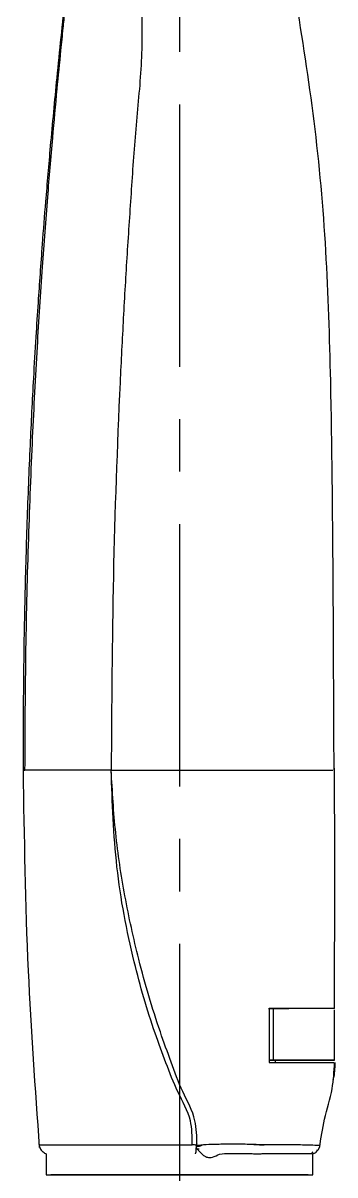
# Model space of a CAD drawing. Header units: millimetres. Extents: x 6110 to 6704, y -2661 to -1821.
# Drawn here: x 6574.06 to 6581.6, y -2219.08 to -2191.2 of the extents above; entities that cross this region are included whole.
import ezdxf

# ---------------------------------------------------------------- set-up
doc = ezdxf.new("R2010")
doc.units = ezdxf.units.MM
doc.header["$LTSCALE"] = 0.1
doc.linetypes.add('CENTERX2', pattern=[101.6, 63.5, -12.7, 12.7, -12.7])
doc.layers.get('0').update_dxf_attribs({"lineweight": 15})
doc.layers.add('CENTER', color=1, linetype='CENTERX2')

msp = doc.modelspace()

# ---------------------------------------------------------------- linework, layer by layer
at = {"linetype": 'Continuous', "lineweight": 25}
for p, q in [((6574.0674, -2209.2872), (6574.1072, -2209.2871)), ((6580.0096, -2215.0557), (6580.011, -2216.3557)), ((6580.1074, -2215.0557), (6580.1074, -2216.3057)), ((6581.5918, -2216.306), (6581.5918, -2215.0845)), ((6580.1074, -2216.3057), (6580.0099, -2216.3057)), ((6580.011, -2216.3057), (6580.1934, -2216.3057)), ((6580.011, -2216.3058), (6580.4736, -2216.3058)), ((6580.6222, -2216.3058), (6580.011, -2216.3058)), ((6580.1606, -2216.356), (6580.1606, -2216.3058)), ((6580.1606, -2216.3063), (6580.2581, -2216.3063)), ((6580.1934, -2216.3057), (6580.2061, -2216.3057)), ((6580.2314, -2216.3061), (6580.2314, -2216.3058)), ((6580.2314, -2216.3061), (6580.8094, -2216.3061)), ((6580.2997, -2216.3058), (6580.2997, -2216.306)), ((6580.8777, -2216.306), (6580.2997, -2216.306)), ((6581.1019, -2216.306), (6580.5288, -2216.306)), ((6580.5516, -2216.306), (6581.1247, -2216.306)), ((6580.6222, -2216.3058), (6580.6222, -2216.3058)), ((6581.1019, -2216.306), (6581.1019, -2216.306)), ((6581.1293, -2216.306), (6581.1293, -2216.3059)), ((6578.3154, -2218.456), (6578.2594, -2218.456)), ((6574.6168, -2218.5676), (6574.6168, -2219.081)), ((6581.0616, -2218.5239), (6581.0267, -2218.5674)), ((6581.0668, -2219.081), (6581.0668, -2218.5709)), ((6574.6168, -2219.081), (6581.0668, -2219.081))]:
    msp.add_line(p, q, dxfattribs=at)
at = {"linetype": 'Continuous', "lineweight": 25, "flags": 128}
for points in [[(6581.5918, -2215.056), (6581.5537, -2215.0559), (6581.4259, -2215.0559), (6581.2112, -2215.0558), (6580.9148, -2215.0557), (6580.5439, -2215.0557), (6580.1074, -2215.0557)], [(6580.1074, -2216.3057), (6580.5439, -2216.3057), (6580.9148, -2216.3057), (6581.2112, -2216.3058), (6581.426, -2216.3059), (6581.5537, -2216.3059), (6581.5915, -2216.306), (6581.5383, -2216.3061), (6581.3955, -2216.3061), (6581.1665, -2216.3062), (6580.8569, -2216.3063), (6580.4742, -2216.3063), (6580.1606, -2216.3064)], [(6580.8094, -2216.3061), (6580.7642, -2216.3061), (6580.708, -2216.3061), (6580.641, -2216.3061), (6580.5635, -2216.3062), (6580.4758, -2216.3062), (6580.3783, -2216.3062), (6580.2712, -2216.3062), (6580.1549, -2216.3062)], [(6580.2061, -2216.3057), (6580.6029, -2216.3057), (6580.9226, -2216.3058), (6581.1562, -2216.3059), (6581.2972, -2216.3059), (6581.3417, -2216.306), (6581.2885, -2216.3061), (6581.1389, -2216.3061), (6580.8973, -2216.3062), (6580.5703, -2216.3063), (6580.1671, -2216.3063), (6580.1606, -2216.3063)], [(6580.2997, -2216.306), (6580.3037, -2216.306), (6580.3041, -2216.306), (6580.3009, -2216.306), (6580.2941, -2216.306), (6580.2838, -2216.306), (6580.2698, -2216.3061), (6580.2524, -2216.3061), (6580.2314, -2216.3061)], [(6580.2581, -2216.3063), (6580.4224, -2216.3062), (6580.5714, -2216.3062), (6580.7043, -2216.3062), (6580.8201, -2216.3062), (6580.9184, -2216.3061), (6580.9984, -2216.3061), (6581.0597, -2216.3061), (6581.1019, -2216.306)], [(6580.4736, -2216.3058), (6580.5615, -2216.3059), (6580.6392, -2216.3059), (6580.7065, -2216.3059), (6580.763, -2216.3059), (6580.8085, -2216.3059), (6580.8428, -2216.3059), (6580.866, -2216.306), (6580.8777, -2216.306)], [(6581.1247, -2216.306), (6581.1284, -2216.306), (6581.1126, -2216.306), (6581.0775, -2216.3059), (6581.0232, -2216.3059), (6580.95, -2216.3059), (6580.8584, -2216.3059), (6580.7489, -2216.3058), (6580.6222, -2216.3058)], [(6581.2346, -2218.3722), (6581.2317, -2218.3715), (6581.18, -2218.3669), (6581.1145, -2218.3655), (6581.0186, -2218.3613), (6580.8589, -2218.3577), (6580.6738, -2218.3557), (6580.4084, -2218.3511), (6580.0484, -2218.3517), (6579.8864, -2218.3572), (6579.7717, -2218.3573), (6579.713, -2218.3545), (6579.6818, -2218.352), (6579.6516, -2218.3494), (6579.6451, -2218.349), (6579.6258, -2218.3477), (6579.5865, -2218.3451), (6579.511, -2218.341), (6579.422, -2218.3375), (6579.2615, -2218.3347), (6579.0697, -2218.3357), (6578.8944, -2218.3387), (6578.8504, -2218.3396), (6578.8468, -2218.3397), (6578.8452, -2218.3397), (6578.845, -2218.3397), (6578.8449, -2218.3397), (6578.8449, -2218.3397), (6578.8449, -2218.3397), (6578.8449, -2218.3397), (6578.8449, -2218.3397), (6578.7185, -2218.3426), (6578.4815, -2218.3482), (6578.419, -2218.3505), (6578.3883, -2218.3585), (6578.3584, -2218.3757), (6578.3402, -2218.3838), (6578.3175, -2218.389), (6578.3137, -2218.3896), (6578.2905, -2218.3899), (6578.2723, -2218.401), (6578.2663, -2218.3847), (6578.2505, -2218.3793), (6578.2482, -2218.3786), (6578.2474, -2218.3784), (6578.2468, -2218.3784), (6578.2463, -2218.3785), (6578.2461, -2218.3786), (6578.246, -2218.3788), (6578.246, -2218.3789), (6578.2461, -2218.3794), (6578.2463, -2218.3799), (6578.2468, -2218.3805), (6578.2493, -2218.3831), (6578.2527, -2218.386), (6578.2723, -2218.401)]]:
    msp.add_lwpolyline(points, dxfattribs=at)
at = {"linetype": 'Continuous', "lineweight": 25}
msp.add_arc((6580.5292, -2207.9251), 8.381, 269.99723, 270.15282, dxfattribs=at)
for points, knots in [([(6575.075, -2190.5656), (6575.0074, -2191.2199), (6574.8828, -2192.4247), (6574.7258, -2194.0774), (6574.6111, -2195.4195), (6574.5302, -2196.4501), (6574.4707, -2197.2626), (6574.4192, -2198.0099), (6574.3653, -2198.8504), (6574.2979, -2200.0023), (6574.2227, -2201.4955), (6574.1508, -2203.3073), (6574.0965, -2205.2588), (6574.0638, -2207.2626), (6574.0626, -2208.6151), (6574.0619, -2209.2872)], [0, 0, 0, 0, 0.1051957, 0.19371, 0.2655197, 0.3206333, 0.3590598, 0.3958281, 0.4404527, 0.4937393, 0.5803442, 0.6795273, 0.7836796, 0.8925072, 1, 1, 1, 1]), ([(6574.1072, -2209.2871), (6574.1118, -2208.3095), (6574.1207, -2206.4359), (6574.1888, -2203.7495), (6574.2838, -2201.3109), (6574.3986, -2199.122), (6574.5231, -2197.1838), (6574.6491, -2195.4968), (6574.7692, -2194.0613), (6574.8773, -2192.877), (6574.9634, -2191.993), (6575.0265, -2191.3723), (6575.0677, -2190.9781), (6575.0932, -2190.7377), (6575.1063, -2190.6159), (6575.1103, -2190.5784), (6575.1117, -2190.5655)], [0, 0, 0, 0, 0.1563474, 0.2996438, 0.4297717, 0.5466447, 0.6502013, 0.7403979, 0.8172047, 0.8806054, 0.9305892, 0.9592685, 0.9803972, 0.9939739, 0.9979305, 1, 1, 1, 1]), ([(6576.9237, -2190.5652), (6576.9328, -2191.084), (6576.951, -2192.1226), (6576.78, -2193.6723), (6576.6777, -2195.2275), (6576.5721, -2196.7836), (6576.4825, -2198.3415), (6576.3521, -2200.9414), (6576.2207, -2204.5895), (6576.2011, -2207.7201), (6576.1914, -2209.2867)], [0, 0, 0, 0, 0.0830929, 0.1663306, 0.2495788, 0.3328409, 0.4161212, 0.4994256, 0.7495206, 1, 1, 1, 1]), ([(6581.5776, -2209.287), (6581.5714, -2207.7189), (6581.5591, -2204.5779), (6581.5208, -2200.3867), (6581.4097, -2196.7133), (6581.1362, -2193.6051), (6580.8091, -2191.5637), (6580.6484, -2190.5606)], [0, 0, 0, 0, 0.2505643, 0.501896, 0.6697302, 0.8376947, 1, 1, 1, 1]), ([(6574.0612, -2209.2872), (6574.0861, -2210.9047), (6574.1331, -2213.9458), (6574.3513, -2216.9883), (6574.4535, -2218.4126)], [0, 0, 0, 0, 0.53187266, 1, 1, 1, 1]), ([(6576.1914, -2209.2867), (6575.9978, -2209.2867), (6575.6106, -2209.2867), (6575.092, -2209.2867), (6574.7169, -2209.2868), (6574.4953, -2209.2868), (6574.2439, -2209.287), (6574.1528, -2209.287), (6574.1072, -2209.2871)], [0, 0, 0, 0, 0.1245646, 0.2491195, 0.3736788, 0.498824, 0.7494114, 1, 1, 1, 1]), ([(6576.1914, -2209.2867), (6576.5108, -2209.2867), (6577.1497, -2209.2867), (6578.0917, -2209.2867), (6579.0082, -2209.2867), (6579.9098, -2209.2867), (6580.6823, -2209.2868), (6581.2391, -2209.2869), (6581.5346, -2209.287), (6581.5429, -2209.287), (6581.5452, -2209.287)], [0, 0, 0, 0, 0.1356527, 0.2712361, 0.4068935, 0.5423877, 0.6774096, 0.8126361, 0.9478521, 1, 1, 1, 1]), ([(6578.1506, -2218.3484), (6578.1498, -2218.1516), (6578.1479, -2217.6966), (6577.7832, -2217.0763), (6577.5155, -2216.367), (6577.1276, -2215.329), (6576.6753, -2213.7592), (6576.2713, -2211.6292), (6576.218, -2210.0675), (6576.1914, -2209.2867)], [0, 0, 0, 0, 0.062274, 0.14393677, 0.22566054, 0.30738194, 0.49994997, 0.74997501, 1, 1, 1, 1]), ([(6578.2609, -2218.3494), (6578.2598, -2218.1524), (6578.2572, -2217.6966), (6577.9009, -2217.0687), (6577.6381, -2216.3493), (6577.2545, -2215.2895), (6576.8596, -2213.9513), (6576.5103, -2212.3394), (6576.2776, -2210.8117), (6576.22, -2209.7932), (6576.1914, -2209.2867)], [0, 0, 0, 0, 0.0623202, 0.144171, 0.2265246, 0.3095275, 0.5059208, 0.6736788, 0.8377218, 1, 1, 1, 1]), ([(6581.5902, -2215.0559), (6581.5899, -2214.8488), (6581.5885, -2213.8213), (6581.6051, -2211.8806), (6581.5919, -2210.1468), (6581.585, -2209.2334)], [0, 0, 0, 0, 0.1067538, 0.5294136, 1, 1, 1, 1]), ([(6579.9908, -2215.0558), (6580.067, -2215.0558), (6580.3018, -2215.0559), (6580.479, -2215.0559), (6580.485, -2215.056), (6580.487, -2215.056)], [0, 0, 0, 0, 0.2410837, 0.7418328, 1, 1, 1, 1]), ([(6581.5652, -2215.056), (6581.5663, -2215.056), (6581.5721, -2215.0559), (6581.3526, -2215.0559), (6580.9749, -2215.0557), (6580.5418, -2215.0557), (6580.1933, -2215.0557), (6580.0096, -2215.0557)], [0, 0, 0, 0, 0.073006, 0.4070305, 0.5930104, 0.7854608, 1, 1, 1, 1]), ([(6580.011, -2216.3557), (6580.1192, -2216.3557), (6580.3882, -2216.3557), (6580.791, -2216.3557), (6581.1522, -2216.3558), (6581.4139, -2216.3558), (6581.5665, -2216.3559), (6581.5693, -2216.3559), (6581.5704, -2216.356)], [0, 0, 0, 0, 0.12557306, 0.31232957, 0.50403144, 0.6906871, 0.8823505, 1, 1, 1, 1]), ([(6581.2256, -2218.4306), (6581.2602, -2218.197), (6581.3319, -2217.7116), (6581.5548, -2217.0399), (6581.5779, -2216.5712), (6581.5885, -2216.3576)], [0, 0, 0, 0, 0.3355307, 0.6970895, 1, 1, 1, 1]), ([(6581.5954, -2216.356), (6581.5954, -2216.3561), (6581.5954, -2216.3562), (6581.5954, -2216.3566), (6581.5955, -2216.358), (6581.5955, -2216.3635), (6581.5956, -2216.3848), (6581.595, -2216.4691), (6581.59, -2216.61), (6581.5626, -2216.7313), (6581.5493, -2216.7902)], [0, 0, 0, 0, 0.0001035, 0.0008185, 0.0027927, 0.0101107, 0.0382926, 0.1489106, 0.5875709, 1, 1, 1, 1]), ([(6574.4486, -2218.3507), (6574.4539, -2218.381), (6574.4649, -2218.4439), (6574.5077, -2218.4915), (6574.5298, -2218.5162)], [0, 0, 0, 0, 0.4820839, 1, 1, 1, 1]), ([(6574.4649, -2218.3507), (6574.4612, -2218.3507), (6574.4499, -2218.3507), (6574.5718, -2218.3506), (6574.8179, -2218.3506), (6575.1893, -2218.3511), (6575.659, -2218.3522), (6576.2097, -2218.3553), (6576.8215, -2218.3537), (6577.4775, -2218.3499), (6577.9249, -2218.3489), (6578.1506, -2218.3484)], [0, 0, 0, 0, 0.0557406, 0.1737966, 0.2919523, 0.410387, 0.5290202, 0.6463744, 0.7624971, 0.8802421, 1, 1, 1, 1]), ([(6578.2525, -2218.3582), (6578.2354, -2218.357), (6578.2152, -2218.3556), (6578.1898, -2218.3527), (6578.1729, -2218.3505), (6578.1591, -2218.3492), (6578.1506, -2218.3484)], [0, 0, 0, 0, 0.5015798, 0.5936193, 0.7487206, 1, 1, 1, 1]), ([(6578.2299, -2218.5669), (6578.2302, -2218.5665), (6578.2345, -2218.561), (6578.2416, -2218.5197), (6578.2495, -2218.4478), (6578.2515, -2218.3874), (6578.2525, -2218.3582)], [0, 0, 0, 0, 0.02852937, 0.35823369, 0.68939873, 1, 1, 1, 1]), ([(6581.2144, -2218.3704), (6581.2141, -2218.3698), (6581.2129, -2218.3673), (6581.0154, -2218.3595), (6580.6266, -2218.353), (6580.1234, -2218.3531), (6579.6238, -2218.3478), (6579.179, -2218.3292), (6578.8162, -2218.3425), (6578.5302, -2218.3441), (6578.3841, -2218.3548), (6578.3143, -2218.3712), (6578.2813, -2218.3703), (6578.2607, -2218.3637), (6578.2541, -2218.3579), (6578.2523, -2218.3556), (6578.252, -2218.3552), (6578.2519, -2218.3551), (6578.2519, -2218.355), (6578.2516, -2218.355), (6578.2513, -2218.3531), (6578.2493, -2218.351), (6578.2488, -2218.3474), (6578.2485, -2218.3453), (6578.2484, -2218.3448), (6578.2484, -2218.3445), (6578.2483, -2218.3443), (6578.2483, -2218.3441), (6578.2485, -2218.3435), (6578.2494, -2218.3395), (6578.2536, -2218.327), (6578.2624, -2218.3172), (6578.2689, -2218.31)], [0, 0, 0, 0, 0.0541497, 0.2300642, 0.3985955, 0.5707374, 0.6943315, 0.7806675, 0.8815216, 0.9377245, 0.9661097, 0.9750119, 0.9831683, 0.9869113, 0.9885281, 0.9887225, 0.9888181, 0.98883, 0.9888372, 0.9888384, 0.9890391, 0.9897633, 0.9909325, 0.9911398, 0.9912072, 0.991261, 0.9913296, 0.9913935, 0.9914489, 0.9918105, 0.9939367, 1, 1, 1, 1]), ([(6578.2689, -2218.31), (6578.2634, -2218.3145), (6578.2561, -2218.3206), (6578.2501, -2218.33), (6578.2488, -2218.3347), (6578.249, -2218.3379), (6578.2494, -2218.3392), (6578.2496, -2218.3398)], [0, 0, 0, 0, 0.5584321, 0.7431638, 0.8857111, 0.9481352, 1, 1, 1, 1]), ([(6578.2501, -2218.4307), (6578.2638, -2218.447), (6578.3044, -2218.4954), (6578.376, -2218.5682), (6578.4427, -2218.6225), (6578.4774, -2218.6385), (6578.4833, -2218.6412)], [0, 0, 0, 0, 0.2181871, 0.6499033, 0.9405156, 1, 1, 1, 1]), ([(6578.3374, -2218.3823), (6578.3316, -2218.3846), (6578.32, -2218.3893), (6578.2951, -2218.3918), (6578.2708, -2218.3883), (6578.2561, -2218.3825), (6578.2515, -2218.3806)], [0, 0, 0, 0, 0.2048855, 0.4060246, 0.8139539, 1, 1, 1, 1]), ([(6578.261, -2218.3494), (6578.2596, -2218.3511), (6578.257, -2218.3543), (6578.254, -2218.357), (6578.2525, -2218.3583)], [0, 0, 0, 0, 0.53444899, 1, 1, 1, 1]), ([(6581.054, -2218.57), (6581.0878, -2218.5605), (6581.1543, -2218.5419), (6581.165, -2218.4961), (6581.1703, -2218.4736)], [0, 0, 0, 0, 0.508947, 1, 1, 1, 1]), ([(6581.1411, -2218.5275), (6581.1551, -2218.5152), (6581.1829, -2218.4908), (6581.2111, -2218.4495), (6581.2214, -2218.421), (6581.2255, -2218.4095)], [0, 0, 0, 0, 0.3776853, 0.7496887, 1, 1, 1, 1]), ([(6574.6168, -2218.5668), (6574.6155, -2218.5666), (6574.5823, -2218.5614), (6574.5555, -2218.5383), (6574.5298, -2218.5162)], [0, 0, 0, 0, 0.0388334, 1, 1, 1, 1]), ([(6578.4833, -2218.6412), (6578.4872, -2218.6432), (6578.499, -2218.6491), (6578.5284, -2218.657), (6578.5768, -2218.6617), (6578.6801, -2218.6445), (6578.8293, -2218.5536), (6579.0687, -2218.5617), (6579.2893, -2218.5585), (6579.4807, -2218.5621), (6579.6275, -2218.5667), (6579.7562, -2218.5672), (6579.8868, -2218.5642), (6580.1018, -2218.5623), (6580.3844, -2218.5627), (6580.6543, -2218.5636), (6580.8448, -2218.5625), (6580.9831, -2218.5643), (6581.0314, -2218.564), (6581.0572, -2218.5638)], [0, 0, 0, 0, 0.0032257, 0.0097676, 0.0234103, 0.0399749, 0.0864585, 0.1504718, 0.22329, 0.2678915, 0.3134222, 0.3533178, 0.3832146, 0.4345054, 0.5628958, 0.6891845, 0.7905485, 0.8881268, 1, 1, 1, 1]), ([(6578.4688, -2219.081), (6578.2807, -2219.081), (6577.8933, -2219.081), (6577.2899, -2219.081), (6576.6854, -2219.081), (6576.116, -2219.081), (6575.6196, -2219.081), (6575.2235, -2219.081), (6574.9449, -2219.081), (6574.7697, -2219.081), (6574.7421, -2219.081), (6574.7283, -2219.081)], [0, 0, 0, 0, 0.1043567, 0.2149644, 0.3301707, 0.4478213, 0.5654725, 0.680679, 0.7912862, 0.8956436, 1, 1, 1, 1]), ([(6580.9506, -2219.081), (6580.9437, -2219.081), (6580.9286, -2219.081), (6580.7547, -2219.081), (6580.4611, -2219.081), (6580.0542, -2219.081), (6579.5655, -2219.081), (6579.0319, -2219.081), (6578.6528, -2219.081), (6578.4688, -2219.081)], [0, 0, 0, 0, 0.1273976, 0.2750868, 0.4259109, 0.5767345, 0.7244242, 0.8662187, 1, 1, 1, 1])]:
    msp.add_open_spline(points, degree=3, knots=knots, dxfattribs=at)
at = {"layer": 'CENTER'}
msp.add_line((6577.8418, -2071.2476), (6577.8418, -2347.331), dxfattribs=at)

doc.saveas('drawing.dxf')
